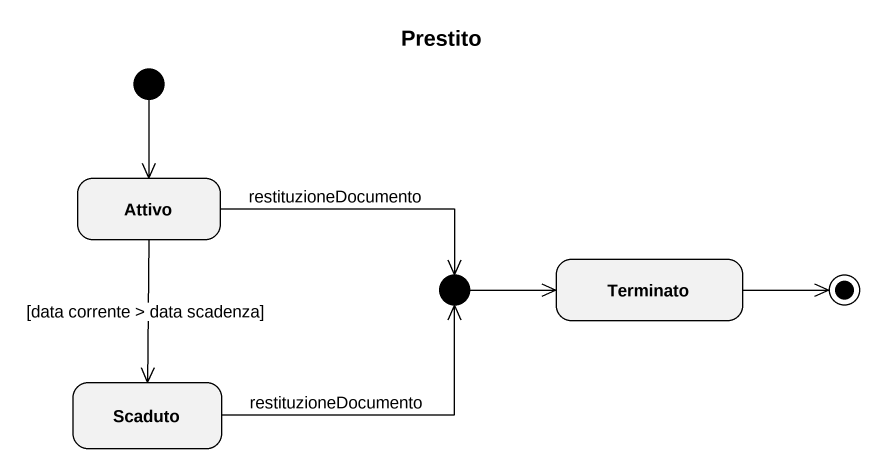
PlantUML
@startuml
title Prestito
hide empty description
state Attivo
state junction1 <<choice>>
state Terminato
state Scaduto
[*] --> Attivo
Attivo -right-> junction1 : restituzioneDocumento
Attivo --> Scaduto : [data corrente > data scadenza]
junction1 -right-> Terminato
Scaduto -right-> junction1 : restituzioneDocumento
Terminato -right-> [*]
@enduml
